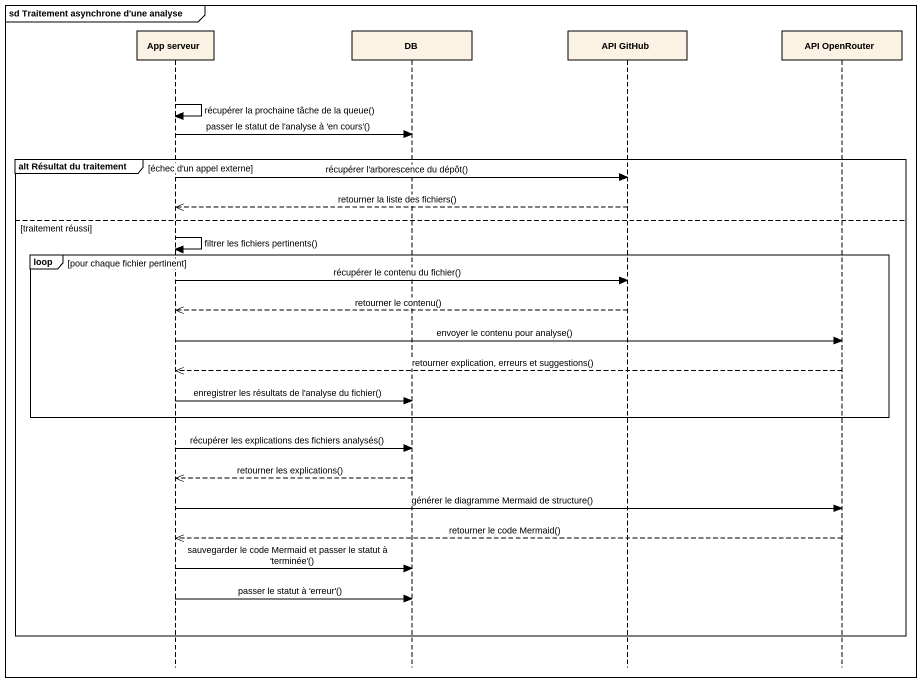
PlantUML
@startuml
mainframe sd Traitement asynchrone d'une analyse
hide footbox
participant "App serveur" as App_serveur
participant DB
participant "API GitHub" as API_GitHub
participant "API OpenRouter" as API_OpenRouter

App_serveur -> App_serveur : récupérer la prochaine tâche de la queue()
App_serveur -> DB : passer le statut de l'analyse à 'en cours'()
group alt Résultat du traitement [échec d'un appel externe]
  App_serveur -> API_GitHub : récupérer l'arborescence du dépôt()
  API_GitHub -->> App_serveur : retourner la liste des fichiers()
else traitement réussi
  App_serveur -> App_serveur : filtrer les fichiers pertinents()
  loop pour chaque fichier pertinent
    App_serveur -> API_GitHub : récupérer le contenu du fichier()
    API_GitHub -->> App_serveur : retourner le contenu()
    App_serveur -> API_OpenRouter : envoyer le contenu pour analyse()
    API_OpenRouter -->> App_serveur : retourner explication, erreurs et suggestions()
    App_serveur -> DB : enregistrer les résultats de l'analyse du fichier()
  end
  App_serveur -> DB : récupérer les explications des fichiers analysés()
  DB -->> App_serveur : retourner les explications()
  App_serveur -> API_OpenRouter : générer le diagramme Mermaid de structure()
  API_OpenRouter -->> App_serveur : retourner le code Mermaid()
  App_serveur -> DB : sauvegarder le code Mermaid et passer le statut à 'terminée'()
  App_serveur -> DB : passer le statut à 'erreur'()
end
@enduml
